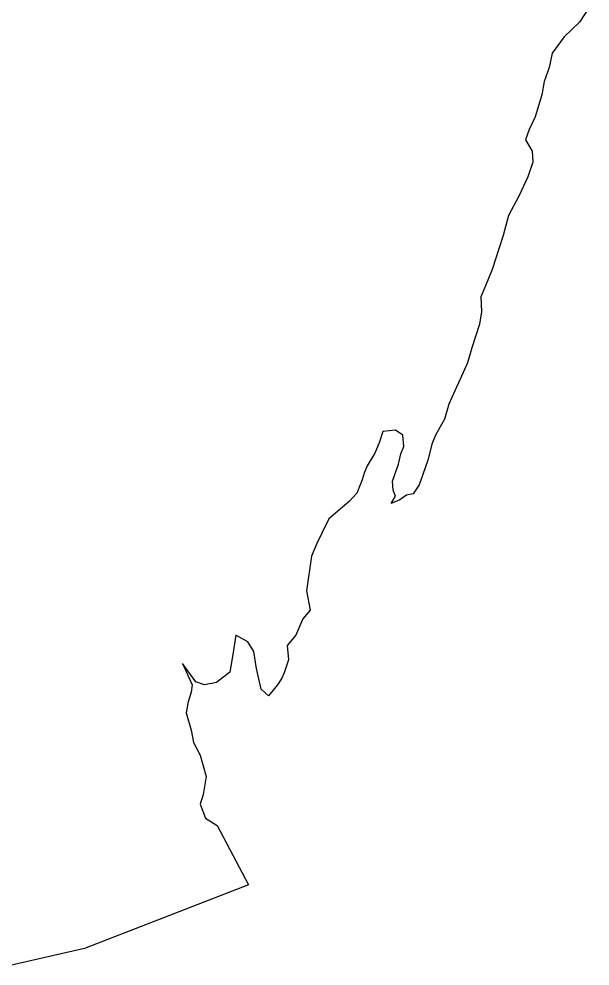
# Model space of a CAD drawing. Header units: inches. Extents: x 33.9 to 41.9, y -4.8 to 5.4.
# Drawn here: x 39.29 to 39.643, y -4.758 to -4.173 of the extents above; entities that cross this region are included whole.
import ezdxf

# ---------------------------------------------------------------- set-up
doc = ezdxf.new("R2010")
doc.units = ezdxf.units.IN
doc.header["$MEASUREMENT"] = 0
doc.layers.add('Counties', color=7, linetype='Continuous')

msp = doc.modelspace()

# ---------------------------------------------------------------- linework, layer by layer
at = {"layer": 'Counties'}
msp.add_lwpolyline([(39.64296, -4.16495), (39.63654, -4.17501), (39.62691, -4.18415), (39.61958, -4.19421), (39.61775, -4.2029), (39.61454, -4.21158), (39.61316, -4.21981), (39.60904, -4.23352), (39.60537, -4.24129), (39.60308, -4.2477), (39.6072, -4.25455), (39.60766, -4.26141), (39.60445, -4.27055), (39.59895, -4.28244), (39.59253, -4.29432), (39.58933, -4.30667), (39.58657, -4.31489), (39.58245, -4.32769), (39.57832, -4.33775), (39.57557, -4.34461), (39.57603, -4.35375), (39.57466, -4.36152), (39.57007, -4.37615), (39.56732, -4.38529), (39.56274, -4.39535), (39.55953, -4.40267), (39.55586, -4.41089), (39.55311, -4.42004), (39.54761, -4.43009), (39.54532, -4.43558), (39.54303, -4.44472), (39.53982, -4.45432), (39.53753, -4.46072), (39.53386, -4.46621), (39.52973, -4.46712), (39.52561, -4.46986), (39.52011, -4.47215), (39.52286, -4.46758), (39.52148, -4.46392), (39.52102, -4.45844), (39.52469, -4.44792), (39.52606, -4.44152), (39.5279, -4.43695), (39.52744, -4.43009), (39.52286, -4.42689), (39.51506, -4.42781), (39.51277, -4.43466), (39.51002, -4.44106), (39.50544, -4.44884), (39.5036, -4.45341), (39.50223, -4.45752), (39.49902, -4.46575), (39.49443, -4.47078), (39.48848, -4.47581), (39.4816, -4.48175), (39.47747, -4.49043), (39.47426, -4.49683), (39.47106, -4.50461), (39.46785, -4.52609), (39.47014, -4.53798), (39.46555, -4.54346), (39.46143, -4.55352), (39.45593, -4.55992), (39.45685, -4.56861), (39.45409, -4.57683), (39.45272, -4.58003), (39.44997, -4.58415), (39.44447, -4.591), (39.43988, -4.58689), (39.43713, -4.57409), (39.4353, -4.56358), (39.43163, -4.55763), (39.4243, -4.55352), (39.42246, -4.56541), (39.42063, -4.57638), (39.41238, -4.58278), (39.40504, -4.58415), (39.39954, -4.58232), (39.39129, -4.57089), (39.39725, -4.58415), (39.39679, -4.58872), (39.39496, -4.59466), (39.39358, -4.60152), (39.39679, -4.61203), (39.39817, -4.6198), (39.40229, -4.62758), (39.40596, -4.64083), (39.40413, -4.6518), (39.40229, -4.65775), (39.4055, -4.66643), (39.41284, -4.671), (39.43209, -4.70757), (39.33078, -4.74689), (39.28317, -4.75777)], dxfattribs=at)
msp.add_lwpolyline([(39.64296, -4.16495), (39.63654, -4.17501), (39.62691, -4.18415), (39.61958, -4.19421), (39.61775, -4.2029), (39.61454, -4.21158), (39.61316, -4.21981), (39.60904, -4.23352), (39.60537, -4.24129), (39.60308, -4.2477), (39.6072, -4.25455), (39.60766, -4.26141), (39.60445, -4.27055), (39.59895, -4.28244), (39.59253, -4.29432), (39.58933, -4.30667), (39.58657, -4.31489), (39.58245, -4.32769), (39.57832, -4.33775), (39.57557, -4.34461), (39.57603, -4.35375), (39.57466, -4.36152), (39.57007, -4.37615), (39.56732, -4.38529), (39.56274, -4.39535), (39.55953, -4.40267), (39.55586, -4.41089), (39.55311, -4.42004), (39.54761, -4.43009), (39.54532, -4.43558), (39.54303, -4.44472), (39.53982, -4.45432), (39.53753, -4.46072), (39.53386, -4.46621), (39.52973, -4.46712), (39.52561, -4.46986), (39.52011, -4.47215), (39.52286, -4.46758), (39.52148, -4.46392), (39.52102, -4.45844), (39.52469, -4.44792), (39.52606, -4.44152), (39.5279, -4.43695), (39.52744, -4.43009), (39.52286, -4.42689), (39.51506, -4.42781), (39.51277, -4.43466), (39.51002, -4.44106), (39.50544, -4.44884), (39.5036, -4.45341), (39.50223, -4.45752), (39.49902, -4.46575), (39.49443, -4.47078), (39.48848, -4.47581), (39.4816, -4.48175), (39.47747, -4.49043), (39.47426, -4.49683), (39.47106, -4.50461), (39.46785, -4.52609), (39.47014, -4.53798), (39.46555, -4.54346), (39.46143, -4.55352), (39.45593, -4.55992), (39.45685, -4.56861), (39.45409, -4.57683), (39.45272, -4.58003), (39.44997, -4.58415), (39.44447, -4.591), (39.43988, -4.58689), (39.43713, -4.57409), (39.4353, -4.56358), (39.43163, -4.55763), (39.4243, -4.55352), (39.42246, -4.56541), (39.42063, -4.57638), (39.41238, -4.58278), (39.40504, -4.58415), (39.39954, -4.58232), (39.39129, -4.57089), (39.39725, -4.58415), (39.39679, -4.58872), (39.39496, -4.59466), (39.39358, -4.60152), (39.39679, -4.61203), (39.39817, -4.6198), (39.40229, -4.62758), (39.40596, -4.64083), (39.40413, -4.6518), (39.40229, -4.65775), (39.4055, -4.66643), (39.41284, -4.671), (39.43209, -4.70757), (39.33078, -4.74689), (39.28317, -4.75777)], dxfattribs=at)

doc.saveas('drawing.dxf')
